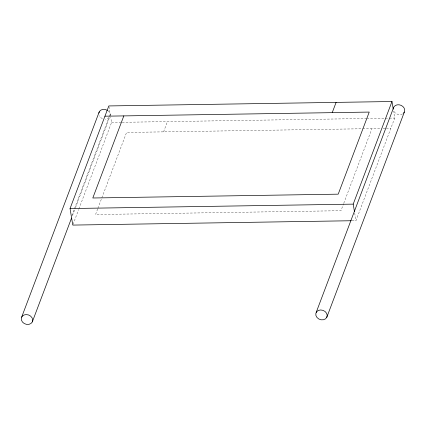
<?xml version="1.0" encoding="UTF-8"?>
<svg xmlns="http://www.w3.org/2000/svg" width="426" height="426" viewBox="0 0 426 426"><rect width="100%" height="100%" fill="white"/><g stroke="black" fill="none" stroke-linecap="round" stroke-linejoin="round"><path stroke-width="0.32" stroke-dasharray="2.13 1.6" d="M71.888 215.572L74.241 209.358M74.475 208.735L109.019 117.315M109.253 116.692L110.196 114.205M72.484 215.577L75.301 208.117M75.535 207.494L109.61 117.32M73.027 224.465L78.666 209.539M78.901 208.916L111.564 122.475L110.723 117.384M97.66 208.937L95.546 214.534L340.949 210.705L343.537 203.862M97.895 208.314L126.565 132.443L362.015 128.769M163.563 131.863L167.439 121.602M343.771 203.239L371.967 128.615M351.961 220.732L355.95 220.668L394.726 118.061L393.565 111.064M111.564 122.475L121.543 122.321M122.209 122.31L366.147 118.503M366.813 118.492L384.758 118.215M385.418 118.204L388.741 118.151M389.407 118.14L394.726 118.061M362.68 128.758L380.434 128.482M383.038 128.444L385.642 128.402M386.291 128.391L390.85 128.322M354.688 213.037L355.95 220.668M108.928 106.575L110.616 116.751M109.115 117.741A5.842 4.824 20.7 0 1 105.355 119.259M102.41 118.636A5.842 4.824 20.7 0 1 99.274 115.664M107.954 110.723A5.842 4.824 20.7 0 1 110.212 115.494M402.559 113.955A5.842 4.824 20.7 0 1 393.757 111.069"/><path stroke-width="0.64" d="M21.667 317.114L99.215 111.889M351.296 220.743L72.793 225.088L70.05 208.548L108.822 105.936L391.984 101.521L393.246 109.152M32.301 321.923A5.842 4.824 20.7 0 0 26.162 314.558A5.842 4.824 20.7 0 0 22.487 322.077A5.842 4.824 20.7 0 0 32.301 321.923L71.541 218.069M123.822 115.904L92.804 197.994L338.207 194.165L369.23 112.075L104.945 116.197M332.227 112.65L336.103 102.394M354.475 211.765L353.207 204.134L391.984 101.521M316.156 312.519L393.699 107.299M326.785 317.327A5.842 4.824 20.7 0 0 320.645 309.963A5.842 4.824 20.7 0 0 316.976 317.482A5.842 4.824 20.7 0 0 326.785 317.327L404.333 112.107M70.05 208.548L353.207 204.134M98.848 113.098A5.842 4.824 20.7 0 1 107.544 110.441M393.331 108.502A5.842 4.824 20.7 0 1 401.138 105.36A5.842 4.824 20.7 0 1 403.603 113.146"/></g></svg>
